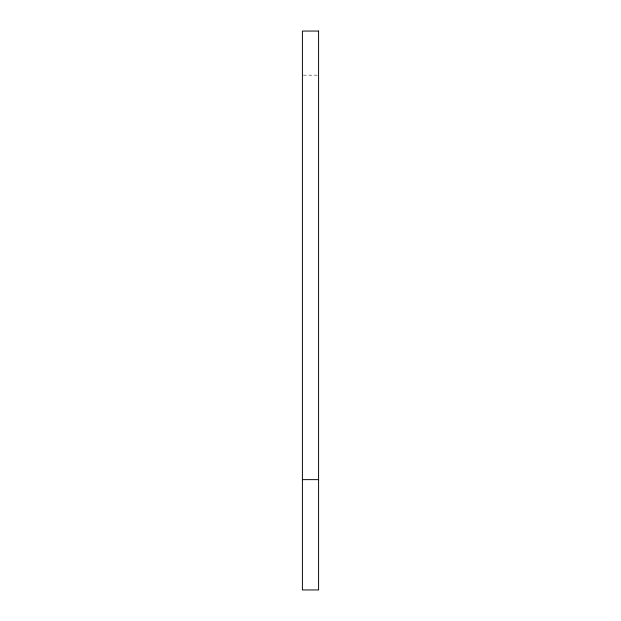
<?xml version="1.0" encoding="UTF-8"?>
<svg xmlns="http://www.w3.org/2000/svg" width="621" height="621" viewBox="0 0 621 621"><rect width="100%" height="100%" fill="white"/><g stroke="black" fill="none" stroke-linecap="round" stroke-linejoin="round"><path stroke-width="0.47" stroke-dasharray="3.1 2.33" d="M303.358 75.172L317.642 75.172"/><path stroke-width="0.93" d="M302.411 479.637L318.589 479.637M318.589 31.05L302.411 31.05L302.411 589.95L318.589 589.95L318.589 31.05"/></g></svg>
